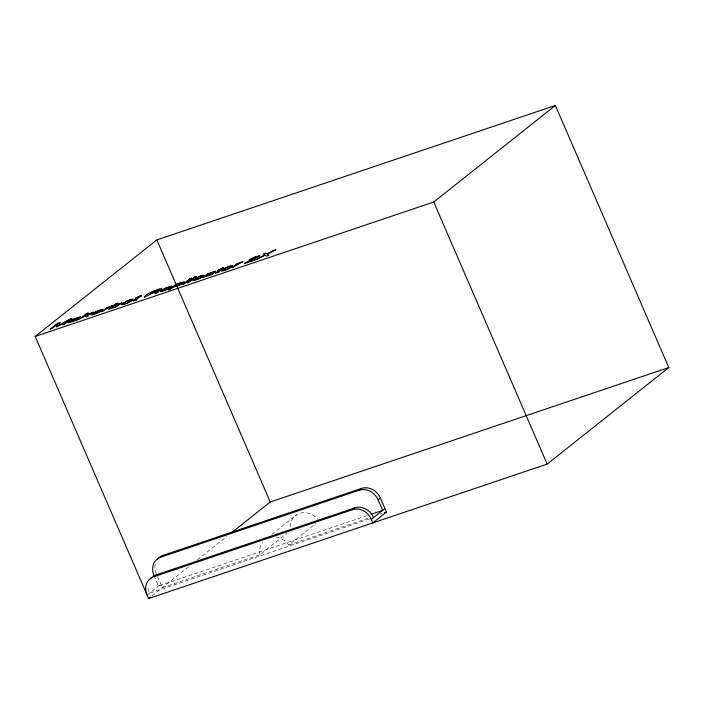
<?xml version="1.0" encoding="UTF-8"?>
<svg xmlns="http://www.w3.org/2000/svg" width="704" height="704" viewBox="0 0 704 704"><rect width="100%" height="100%" fill="white"/><g stroke="black" fill="none" stroke-linecap="round" stroke-linejoin="round"><path stroke-width="0.53" stroke-dasharray="3.52 2.64" d="M147.101 595.038L160.776 584.179M152.029 595.822L188.874 566.579M197.437 559.786L226.565 536.668M271.876 534.362L296.366 514.923M157.476 576.55L162.29 587.682L259.961 554.726L286.986 533.28M276.082 536.985A17.873 15.444 51.6 0 1 288.781 545.002L315.806 523.556M367.092 515.618L158.497 585.992L154.37 576.453M288.781 545.002L368.782 518.012M380.213 514.158L382.29 513.462M369.38 519.006L149.38 593.226A15.162 13.094 51.6 0 1 147.981 585.622M259.961 554.726A17.873 15.444 51.6 0 1 262.812 541.922M156.244 573.69A15.418 13.323 51.6 0 1 155.197 564.274M290.057 526.856A17.873 15.444 51.6 0 1 300.282 513.181A17.873 15.444 51.6 0 1 317.962 519.323"/><path stroke-width="1.06" d="M35.2 336.459L156.842 239.914L555.386 105.459L668.8 367.541L547.158 464.086L148.614 598.541L35.2 336.459L433.743 202.004L555.386 105.459M153.956 575.494A15.418 13.323 51.6 0 1 160.714 557.181L162.994 555.377L361.53 488.4A15.418 13.323 51.6 0 1 380.398 498.062L386.452 512.054L372.768 522.914L371.254 519.42A15.162 13.094 51.6 0 0 352.387 509.749L153.85 576.726A15.162 13.094 51.6 0 0 147.101 595.038M153.85 576.726L156.138 574.913L354.675 507.936A15.162 13.094 51.6 0 1 373.534 517.607M148.614 598.541L150.322 597.177M231.704 532.585L270.257 501.996L668.8 367.541M160.714 557.181L359.251 490.204L361.53 488.4M352.387 509.749L354.675 507.936M359.251 490.204A15.418 13.323 51.6 0 1 378.11 499.875L380.398 498.062M371.254 519.42L384.938 508.561M371.237 514.219L382.65 510.374L378.11 499.875M384.366 512.758L386.452 512.054M433.743 202.004L547.158 464.086M156.842 239.914L270.257 501.996M150.462 578.89A15.162 13.094 51.6 0 1 156.138 574.913M157.397 559.407A15.418 13.323 51.6 0 1 162.994 555.377M90.992 314.706L92.268 314.908L96.941 313.289L100.83 311.265L93.095 314.142L93.579 313.394L101.684 310.658L102.854 309.311L96.395 311.265L90.992 314.706M160.266 291.333L161.542 291.535L166.214 289.916L170.104 287.892L162.378 290.77L162.862 290.022L170.958 287.285L172.128 285.947L165.669 287.901L160.266 291.333M133.232 300.81L136.162 300.098L136.858 299.543L135.37 299.966L141.407 295.935L139.647 296.525L141.108 295.363L136.277 297.669L135.555 298.232L137.051 297.73L133.232 300.81M215.424 273.082L218.354 272.369L219.05 271.814L217.562 272.237L223.599 268.206L221.839 268.796L223.3 267.634L218.469 269.94L217.747 270.512L219.243 270.002L215.424 273.082M158.682 291.095C158.365 292.406 154.158 294.765 154.994 293.374C160.195 289.186 145.042 296.718 144.382 297.326C143.906 293.269 171.794 284.134 157.793 291.183L158.682 291.095M123.508 303.565C125.127 305.122 135.511 297.986 128.603 300.555A3.036 0.458 -23.4 0 0 126.342 301.576L123.508 303.565M223.318 269.896C224.946 271.454 235.321 264.308 228.413 266.878A3.036 0.458 -23.4 0 0 226.151 267.907L223.318 269.896M119.645 303.82C111.778 310.79 108.39 306.671 119.645 303.82M121.387 304.445C123.605 306.258 140.826 296.217 129.078 300.045A5.491 0.818 -23.4 0 0 125.673 301.532L121.387 304.445M221.197 270.767C223.414 272.58 240.636 262.539 228.888 266.376A5.491 0.818 -23.4 0 0 225.482 267.854L221.197 270.767M184.052 281.97L180.136 284.935L173.193 287.338L168.661 290.083L175.974 284.284L184.052 281.97M193.046 280.245L194.11 280.526L198.651 278.96A4.558 0.686 -23.4 0 0 201.15 277.737L202.594 276.839C186.894 284.064 199.531 275.299 204.222 275.546C203.817 273.513 194.779 278.362 193.046 280.245M121.845 302.949L116.565 306.574L108.513 309.426L115.729 303.697L117.533 303.09L114.919 305.158L121.845 302.949M100.866 310.2L94.336 312.822L100.866 310.2M170.139 286.827L163.61 289.45L170.139 286.827M80.529 316.774L77.062 319.722L78.118 319.387L77.466 319.906L68.094 322.828L69.863 321.42L78.452 317.671L71.254 320.329L73.137 319.185L80.529 316.774M215.565 271.225L212.098 274.164L213.154 273.838L212.502 274.349L203.13 277.27L204.908 275.862L213.488 272.114L206.29 274.771L208.182 273.627L215.565 271.225M159.826 289.458L157.643 290.946L150.339 293.533L152.794 291.579L159.826 289.458M58.133 323.646L56.417 326.999L68.842 320.038L62.726 324.87L64.68 324.21L71.878 318.498L68.966 319.484L58.564 325.767L60.289 322.406L57.35 323.4L50.16 329.111L52.114 328.451L58.133 323.646M174.513 286.299C180.682 286.686 186.736 278.124 174.513 286.299M259.785 255.79L247.069 262.302L255.138 259.582L254.302 260.242L244.165 263.657C249.313 260.498 269.157 251.504 249.049 259.943L255.059 256.802L259.785 255.79M70.374 321.649L73.647 320.822L77.079 318.806L70.374 321.649M205.418 276.1L208.683 275.273L212.115 273.258L205.418 276.1M86.46 313.579L79.262 319.29L85.254 316.061L86.055 317.002L88.422 316.202L87.243 315.102L93.43 312.118L84.066 316.29L88.246 312.981L86.46 313.579M106.911 307.569L101.666 311.731L112.385 305.686L106.911 307.569M189.895 278.687L182.697 284.398L184.554 283.774L191.752 278.062L189.895 278.687M192.562 278.687L187.334 282.832L189.226 282.19L194.445 278.054L192.562 278.687M194.533 277.121L193.53 277.913L196.425 276.487L194.533 277.121M237.257 263.595L232.012 267.758L242.73 261.712L237.257 263.595M273.495 250.483L266.904 253.959L265.795 253.079L263.226 253.95L264.801 255.015L255.684 259.776L265.32 255.174L266.446 256.142L268.998 255.288L267.353 254.153L275.942 249.656L273.495 250.483"/></g></svg>
